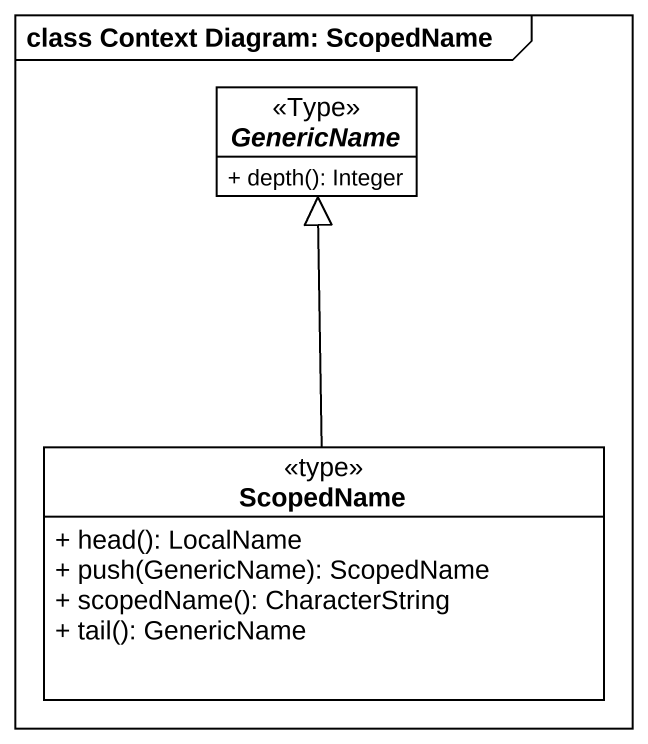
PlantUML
@startuml
mainframe class Context Diagram: ScopedName
hide circle
hide empty members
skinparam classAttributeIconSize 0
abstract class GenericName <<Type>> {
  + depth(): Integer
}
class ScopedName <<type>> {
  + head(): LocalName
  + push(GenericName): ScopedName
  + scopedName(): CharacterString
  + tail(): GenericName
}
ScopedName -up-|> GenericName
@enduml
